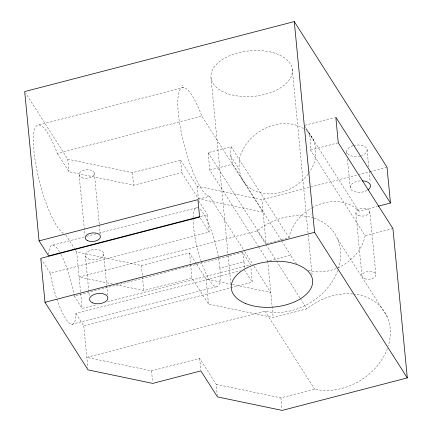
<?xml version="1.0" encoding="UTF-8"?>
<svg xmlns="http://www.w3.org/2000/svg" width="432" height="432" viewBox="0 0 432 432"><rect width="100%" height="100%" fill="white"/><g stroke="black" fill="none" stroke-linecap="round" stroke-linejoin="round"><path stroke-width="0.32" stroke-dasharray="2.16 1.62" d="M281.308 240.322L232.778 164.128L230.629 155.741L231.098 146.675L208.121 152.636L209.806 170.089L258.341 246.299M308.129 173.988A40.856 32.578 -32.5 0 1 271.517 193.865A40.856 32.578 -32.5 0 1 241.061 177.125L238.907 168.739L239.377 159.673A40.856 32.578 -32.5 0 1 266.161 127.877A40.856 32.578 -32.5 0 1 305.192 129.676M392.926 228.598L365.137 235.807L310.489 150.017L310.964 140.951L308.81 132.565L305.251 127.078M39.15 124.907L183.573 87.421M63.499 233.28A56.176 12.76 75.4 0 1 33.685 148.203A56.176 12.76 75.4 0 1 57.364 153.5L201.787 116.019L263.056 212.209L198.358 198.709L181.796 172.708L180.592 160.175L132.451 172.67L67.748 159.17L25.78 93.28M304.825 125.264L334.525 117.553M57.364 153.5L68.958 171.704L133.655 185.204L181.796 172.708M209.806 170.089L232.778 164.128M310.489 150.017L338.283 142.803M198.461 199.184L209.52 196.312L244.323 250.954M52.834 245.117L84.056 237.011M86.659 236.336L96.417 233.804M99.02 233.129L197.257 207.63M180.592 160.175L197.149 186.176L261.851 199.676L357.68 174.803M358.333 174.636L369.414 171.758M370.067 171.59L386.365 167.357M200.588 216.454L207.495 214.661L207.884 222.68L209.174 232.114L50.312 273.348L41.461 259.454M313.421 217.971A56.176 44.793 -32.5 0 0 257.224 230.828L79.099 277.063L112.774 284.089M75.6 250.29L76.685 251.996L141.388 265.502L189.529 253.006L196.366 263.741M312.233 207.695A40.856 32.578 -32.5 0 1 358.825 211.226L377.552 206.366M266.722 243.464L289.057 237.67A40.856 32.578 -32.5 0 1 311.656 208.019M73.888 294.214A40.856 9.277 75.4 0 1 74.223 296.077L242.714 252.342L250.619 264.751L106.942 302.044M201.199 261.317A40.856 9.277 75.4 0 0 220.325 276.043L219.937 268.024L244.004 261.776L242.714 252.342M116.073 284.78L143.802 290.569L191.943 278.073L208.499 304.069L273.202 317.574L306.898 308.826A56.176 44.793 -32.5 0 1 352.717 293.949M74.223 296.077L82.129 308.486L97.146 304.587M258.709 246.866L267.764 261.085L290.736 255.123A40.856 32.578 -32.5 0 0 296.752 263.66M50.312 273.348A40.856 9.277 75.4 0 0 65.513 318.427A40.856 9.277 75.4 0 0 75.902 313.529L240.494 270.81M71.701 324.313L216.124 286.826M75.902 313.529L83.808 325.939L252.299 282.204L250.749 266.096M337.754 270.41A56.176 44.793 -32.5 0 1 264.951 311.126L86.832 357.361L151.535 370.861L199.676 358.366L216.232 384.367L217.312 395.577M216.232 384.367L280.935 397.867L314.631 389.119A56.176 44.793 -32.5 0 0 387.434 348.408M196.727 264.308L206.086 279.002L231.833 284.375M232.497 284.515L270.788 292.507L253.746 265.756M308.507 173.47A40.856 32.578 -32.5 0 0 315.457 157.815L315.932 148.748L313.778 140.362L309.15 133.229A40.856 32.578 -32.5 0 0 305.732 130.081M308.81 132.565L313.778 140.362M304.533 125.987L358.825 211.226M337.559 238.831L387.239 316.823M231.098 146.675L289.057 237.67M230.629 155.741L238.907 168.739M281.669 240.889L290.736 255.123M208.121 152.636L266.08 243.632L261.851 199.676M257.224 230.828L265.561 243.923M265.923 244.496L276.075 260.437M276.437 261.004L300.008 298.01M300.37 298.577L306.898 308.826M244.685 251.527L253.384 265.183M244.393 269.795L252.299 282.204M198.644 200.767L207.495 214.661M264.951 311.126L314.631 389.119M200.324 218.219L209.174 232.114M65.821 234.938L75.238 249.723M219.937 268.024L218.646 258.59A40.856 9.277 75.4 0 0 200.124 209.277M367.076 149.699L368.863 168.269M369.117 170.926L370.202 182.201M369.781 211.243L375.867 274.455M355.887 213.068L361.973 276.286M346.761 151.832L347.08 155.147M347.463 159.133L350.212 187.655M292.275 69.293L308.173 234.382M308.237 235.051L312.179 275.989M267.764 261.085L273.202 317.574M280.935 397.867L282.01 409.082M211.021 77.841L228.08 255.004M228.145 255.679L230.791 283.192M197.149 186.176L198.358 198.709M206.086 279.002L208.499 304.069M189.529 253.006L191.943 278.073M199.676 358.366L200.815 370.24M132.451 172.67L133.655 185.204M141.388 265.502L143.802 290.569M151.535 370.861L152.615 382.077M103.642 253.687L106.655 284.99M106.72 285.655L107.617 294.98M94.349 173.178L99.284 224.419M99.349 225.083L100.181 233.734M79.115 174.782L84.947 235.337M85.358 255.614L89.338 296.903M67.748 159.17L68.958 171.704M76.685 251.996L82.129 308.486M83.808 325.939L87.847 367.913M244.004 261.776L244.328 268.461M193.055 218.408L193.444 226.427L194.735 235.861A40.856 9.277 75.4 0 0 200.993 260.701M365.137 235.807A40.856 32.578 -32.5 0 1 308.092 270.232M48.665 254.524A40.856 9.277 75.4 0 1 59.891 252.423M61.074 254.556A40.856 9.277 75.4 0 1 73.769 293.582M193.066 217.717A40.856 9.277 75.4 0 1 198.914 208.3M353.381 294.008A56.176 44.793 -32.5 0 1 388.282 345.875M209.52 196.312A56.176 12.76 75.4 0 1 178.33 113.27A56.176 12.76 75.4 0 1 201.787 116.019M314.059 218.171A56.176 44.793 -32.5 0 1 338.602 267.878M367.114 190.436A10.211 5.713 -5.5 0 1 350.741 189.086A10.211 5.713 -5.5 0 1 360.99 180.83M353.608 145.568A10.211 5.713 -5.5 0 1 366.309 147.933A10.211 5.713 -5.5 0 1 361.46 155.596M360.229 155.963A10.211 5.713 -5.5 0 1 347.404 153.43A10.211 5.713 -5.5 0 1 352.987 145.741M182.39 85.271L182.342 85.579L182.39 85.271M358.495 215.53A7.015 3.926 -5.5 0 0 369.754 212.269A7.015 3.926 -5.5 0 0 360.25 208.667A7.015 3.926 -5.5 0 0 358.495 215.53M88.484 258.935A9.191 5.141 -5.5 0 0 103.496 255.042A9.191 5.141 -5.5 0 0 91.519 249.971A9.191 5.141 -5.5 0 0 88.484 258.935M224.921 92.621A40.856 22.847 -5.5 0 0 291.622 75.308A40.856 22.847 -5.5 0 0 238.399 52.769A40.856 22.847 -5.5 0 0 224.921 92.621M364.581 278.748A7.015 3.926 -5.5 0 0 375.84 275.486A7.015 3.926 -5.5 0 0 366.341 271.885A7.015 3.926 -5.5 0 0 364.581 278.748M81.724 177.552A7.663 4.282 -5.5 0 0 94.23 174.307A7.663 4.282 -5.5 0 0 84.251 170.084A7.663 4.282 -5.5 0 0 81.724 177.552"/><path stroke-width="0.65" d="M378.194 206.199L390.463 203.013L387.013 167.189L294.284 21.6L24.694 91.573L39.074 240.889L48.632 255.895L199.962 216.616M39.074 240.889L197.937 199.654L199.616 217.107L40.754 258.341L44.987 302.297L88.042 369.889L152.739 383.395L200.88 370.899L217.442 396.895L282.139 410.4L407.306 377.914L392.926 228.598L338.283 142.803L335.815 117.218L390.463 203.013M44.987 302.297L314.572 232.324L407.306 377.914M294.284 21.6L314.572 232.324M362.313 180.835A10.211 5.713 -5.5 0 1 368.048 189.842M245.209 303.345A40.856 22.847 -5.5 0 0 311.915 286.033A40.856 22.847 -5.5 0 0 258.692 263.488A40.856 22.847 -5.5 0 0 245.209 303.345M87.809 240.77A7.663 4.282 -5.5 0 0 100.316 237.524A7.663 4.282 -5.5 0 0 90.337 233.296A7.663 4.282 -5.5 0 0 87.809 240.77M92.718 302.891A9.191 5.141 -5.5 0 0 107.73 298.998A9.191 5.141 -5.5 0 0 95.753 293.927A9.191 5.141 -5.5 0 0 92.718 302.891"/></g></svg>
